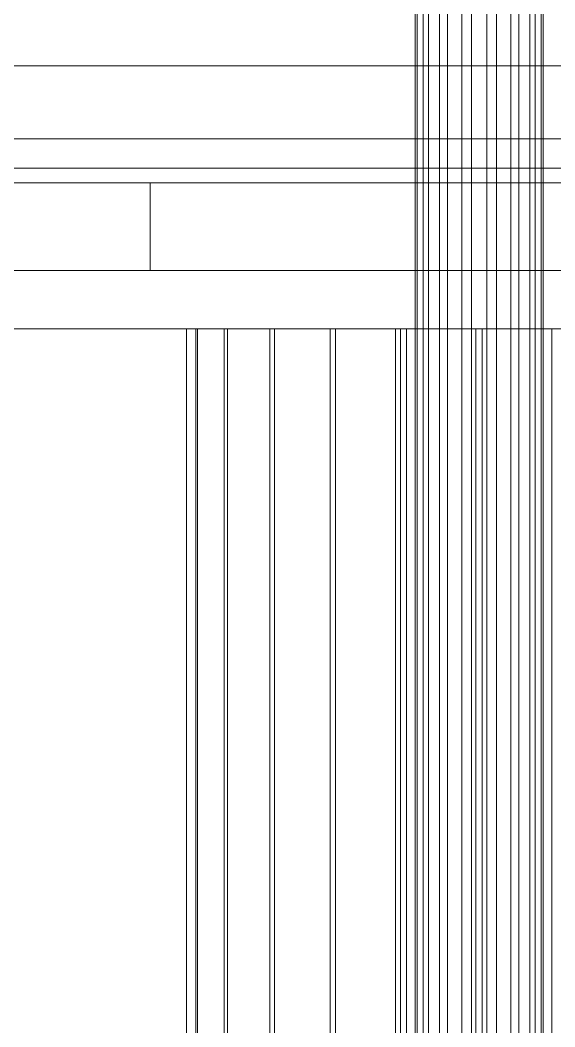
# Model space of a CAD drawing. Header units: millimetres. Extents: x -191664 to 191490, y -197311 to 10263.
# Drawn here: x 27283.8 to 27466.5, y -17988.6 to -17644.4 of the extents above; entities that cross this region are included whole.
import ezdxf

# ---------------------------------------------------------------- set-up
doc = ezdxf.new("R2010")
doc.units = ezdxf.units.MM
doc.layers.add('superior_C03', color=7, linetype='Continuous', lineweight=0)
doc.layers.add('superior_C05', color=7, linetype='Continuous', lineweight=0)

msp = doc.modelspace()

# ---------------------------------------------------------------- linework, layer by layer
at = {"layer": 'superior_C03', "color": 9, "true_color": 0xb8c2c5}
for p, q in [((27418.82, -17480), (27418.82, -18520)), ((27419.48, -17480), (27419.48, -18520)), ((27421.5, -17480), (27421.5, -18520)), ((27423.36, -17480), (27423.36, -18520)), ((27427.08, -17480), (27427.08, -18520)), ((27429.87, -17480), (27429.87, -18520)), ((27434.74, -17480), (27434.74, -18520)), ((27438.03, -17480), (27438.03, -18520)), ((27443.3, -17480), (27443.3, -18520)), ((27446.59, -17480), (27446.59, -18520)), ((27451.46, -17480), (27451.46, -18520)), ((27454.25, -17480), (27454.25, -18520)), ((27457.97, -17480), (27457.97, -18520)), ((27459.84, -17480), (27459.84, -18520)), ((27461.85, -18520), (27461.85, -17480)), ((27462.51, -17480), (27462.51, -18520))]:
    msp.add_line(p, q, dxfattribs=at)
at = {"layer": 'superior_C03', "color": 8, "true_color": 0x697a83}
for p, q in [((27344.36, -17750), (27340.67, -17750)), ((27340.67, -17750), (27343.8, -17750)), ((27340.67, -17750), (27340.67, -18250)), ((27343.8, -17750), (27353.52, -17750)), ((27343.8, -17750), (27343.8, -18250)), ((27354.61, -17750), (27344.36, -17750)), ((27344.36, -17750), (27344.36, -18250)), ((27353.52, -17750), (27369.19, -17750)), ((27353.52, -17750), (27353.52, -18250)), ((27370.73, -17750), (27354.61, -17750)), ((27354.61, -17750), (27354.61, -18250)), ((27369.19, -17750), (27389.73, -17750)), ((27369.19, -17750), (27369.19, -18250)), ((27391.61, -17750), (27370.73, -17750)), ((27370.73, -17750), (27370.73, -18250)), ((27389.73, -17750), (27413.74, -17750)), ((27389.73, -17750), (27389.73, -18250)), ((27415.84, -17750), (27391.61, -17750)), ((27391.61, -17750), (27391.61, -18250)), ((27413.74, -17750), (27439.58, -17750)), ((27413.74, -17750), (27413.74, -18250)), ((27441.75, -17750), (27415.84, -17750)), ((27415.84, -17750), (27415.84, -18250)), ((27439.58, -17750), (27465.5, -17750)), ((27439.58, -17750), (27439.58, -18250)), ((27467.6, -17750), (27441.75, -17750)), ((27441.75, -17750), (27441.75, -18250)), ((27465.5, -17750), (27489.72, -17750)), ((27465.5, -17750), (27465.5, -18250))]:
    msp.add_line(p, q, dxfattribs=at)
at = {"layer": 'superior_C03', "color": 139, "true_color": 0x345e4e}
for p, q in [((27412.12, -18000), (27412.12, -17750)), ((27412.12, -17750), (27749.19, -17750)), ((27413.74, -17750), (27412.12, -17750)), ((27750.8, -17750), (27413.74, -17750)), ((27413.74, -17750), (27413.74, -18000))]:
    msp.add_line(p, q, dxfattribs=at)
at = {"layer": 'superior_C05', "color": 251, "true_color": 0x596770}
for p, q in [((27108.19, -17660), (28033.19, -17660)), ((27128.19, -17685), (27578.19, -17685)), ((27128.19, -17695), (27578.19, -17695)), ((25038.19, -17700), (27328.19, -17700)), ((28033.19, -17700), (27108.19, -17700)), ((27328.19, -17700), (27328.19, -17730)), ((27328.19, -17700), (27718.19, -17700)), ((27328.19, -17730), (25038.19, -17730)), ((27718.19, -17730), (27328.19, -17730))]:
    msp.add_line(p, q, dxfattribs=at)
at = {"layer": 'superior_C05', "color": 117, "true_color": 0x376c5b}
msp.add_line((27628.19, -17750), (25128.19, -17750), dxfattribs=at)
at = {"layer": 'superior_C05', "color": 253, "true_color": 0xabb4b8}
msp.add_line((25218.19, -17750), (27538.19, -17750), dxfattribs=at)

doc.saveas('drawing.dxf')
